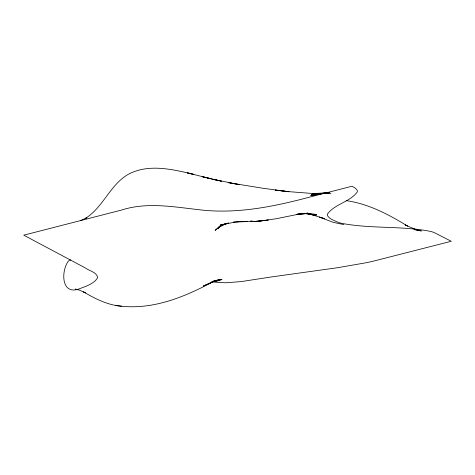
<?xml version="1.0" encoding="UTF-8"?>
<svg xmlns="http://www.w3.org/2000/svg" width="475" height="475" viewBox="0 0 475 475"><rect width="100%" height="100%" fill="white"/><g stroke="black" fill="none" stroke-linecap="round" stroke-linejoin="round"><path stroke-width="0.71" d="M220.442 225.726L217.936 228.404L220.471 225.851M219.319 226.611L215.086 230.351L221.694 225.459M222.419 224.907L218.322 227.519L225.388 223.844M80.845 220.477L86.86 217.71L85.452 218.363C103.123 207.367 109.909 185.084 128.001 174.473C148.206 163.388 172.639 169.302 193.741 174.408L187.203 172.793L215.205 179.888M226.272 223.428L221.819 225.382L228.736 223.024L220.044 225.091L234.769 222.163M212.462 281.746L216.475 280.339L203.229 286.075L213.78 281.325C185.624 296.537 154.304 309.623 121.576 306.227C107.789 305.182 95.243 298.811 83.547 291.876L85.47 292.903L79.836 290.278L75.169 288.972M210.473 282.542L219.195 279.662L214.451 280.85M70.84 259.914L70.157 260.068A30.727 11.103 75.6 0 0 68.222 261.309C60.824 271.546 61.257 296.43 80.293 288.456C86.503 286.045 94.121 283.7 97.696 277.685C96.817 272.092 89.229 270.904 85.28 267.918L23.75 235.172L121.386 210.098C146.454 201.952 172.912 206.756 198.396 209.653C236.146 214.415 273.879 206.661 310.223 196.965L352.04 186.224L355.537 188.308L357.188 190.267A28.494 8.33 -7.6 0 1 357.194 192.054C349.814 202.142 334.887 203.894 327.501 213.982A28.494 8.33 -7.6 0 0 327.507 215.775C329.781 219.236 334.228 220.477 337.808 222.187A52.274 15.283 -7.6 0 0 341.543 223.303C370.773 228.992 401.043 225.655 430.279 231.343A52.274 15.283 -7.6 0 1 434.008 232.465L451.25 241.27L373.338 261.161A109.232 31.938 -7.6 0 1 365.768 262.817L337.547 267.722L271.498 276.925L240.926 281.627L225.364 282.779L211.577 281.93M213.376 281.354L221.991 279.603L214.676 280.737M327.121 192.624L310.745 195.641L328.48 192.464L311.303 194.655L319.835 193.758M268.197 220.073L260.543 220.976L276.005 218.779L299.422 214.029L296.988 214.492L306.886 213.501L297.124 214.195M268.043 220.091L253.567 221.564L260.799 220.94L253.923 221.576L241.828 221.647L247.523 221.332M236.954 221.878L241.33 221.314M241.33 221.279L233.308 222.217L245.973 221.582M321.26 193.61L329.793 192.708L312.455 193.586L330.944 193.319M213.827 281.093L219.45 280.66L213.78 280.986M250.307 221.261L252.474 221.101M297.231 214.201L305.306 213.679L316.528 214.445L305.134 213.501L316.023 215.217L306.933 213.441M250.367 221.178L251.792 221.101M213.685 281.301L216.648 281.42L213.311 281.253M313.559 193.568L288.438 191.621L275.179 190.095L288.996 191.746L262.55 188.201L228.166 182.608L239.062 184.591L213.643 179.425L221.469 181.201L202.172 176.664L208.448 178.161L207.623 177.959M115.805 305.455L121.576 306.227M415.055 229.799L421.39 230.975L413.571 228.926M343.847 224.604L333.195 222.33L319.515 217.117L324.775 218.773L307.04 213.037M346.15 200.628C368.463 203.781 388.538 214.397 407.485 226.035L405.145 224.972L417.24 230.155M306.951 213.578L316.101 215.804L307.123 212.996"/></g></svg>
